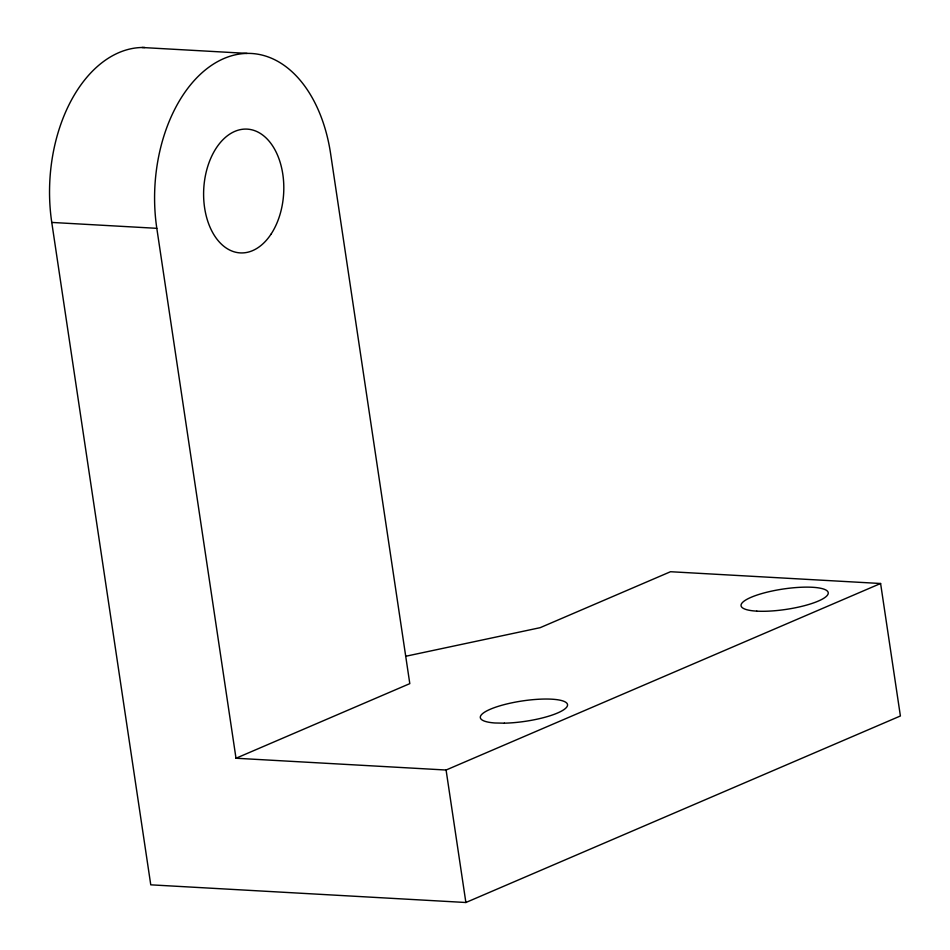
<?xml version="1.0" encoding="UTF-8"?>
<svg xmlns="http://www.w3.org/2000/svg" width="950" height="950" viewBox="0 0 950 950"><rect width="100%" height="100%" fill="white"/><g stroke="black" fill="none" stroke-linecap="round" stroke-linejoin="round"><path stroke-width="1.43" d="M236.004 758.242L409.806 683.632L330.612 153.71A137.762 88.932 -86.8 0 0 223.915 58.532A137.762 88.932 -86.8 0 0 156.809 228.321L236.004 758.242L446.084 770.023L880.602 583.502L900.398 715.979L465.88 902.5L150.765 884.83L51.763 222.431A137.762 88.932 -86.8 0 1 144.923 47.512M405.864 656.236L540.158 627.677L670.522 571.722L880.602 583.502M142.037 47.5L247.071 53.39M51.763 222.431L156.809 228.321M446.084 770.023L465.88 902.5M504.343 723.176L494.926 722.986A44.08 10.296 -8.5 0 1 506.635 704.009A44.08 10.296 -8.5 0 1 567.53 705.268A44.08 10.296 -8.5 0 1 504.343 723.176M756.818 611.147A44.08 10.296 -8.5 0 0 827.64 594.878A44.08 10.296 -8.5 0 0 769.417 591.612A44.08 10.296 -8.5 0 0 756.818 611.147M270.976 234.246A61.988 40.019 -86.8 0 0 255.55 130.993A61.988 40.019 -86.8 0 0 204.606 207.801A61.988 40.019 -86.8 0 0 270.976 234.246"/></g></svg>
